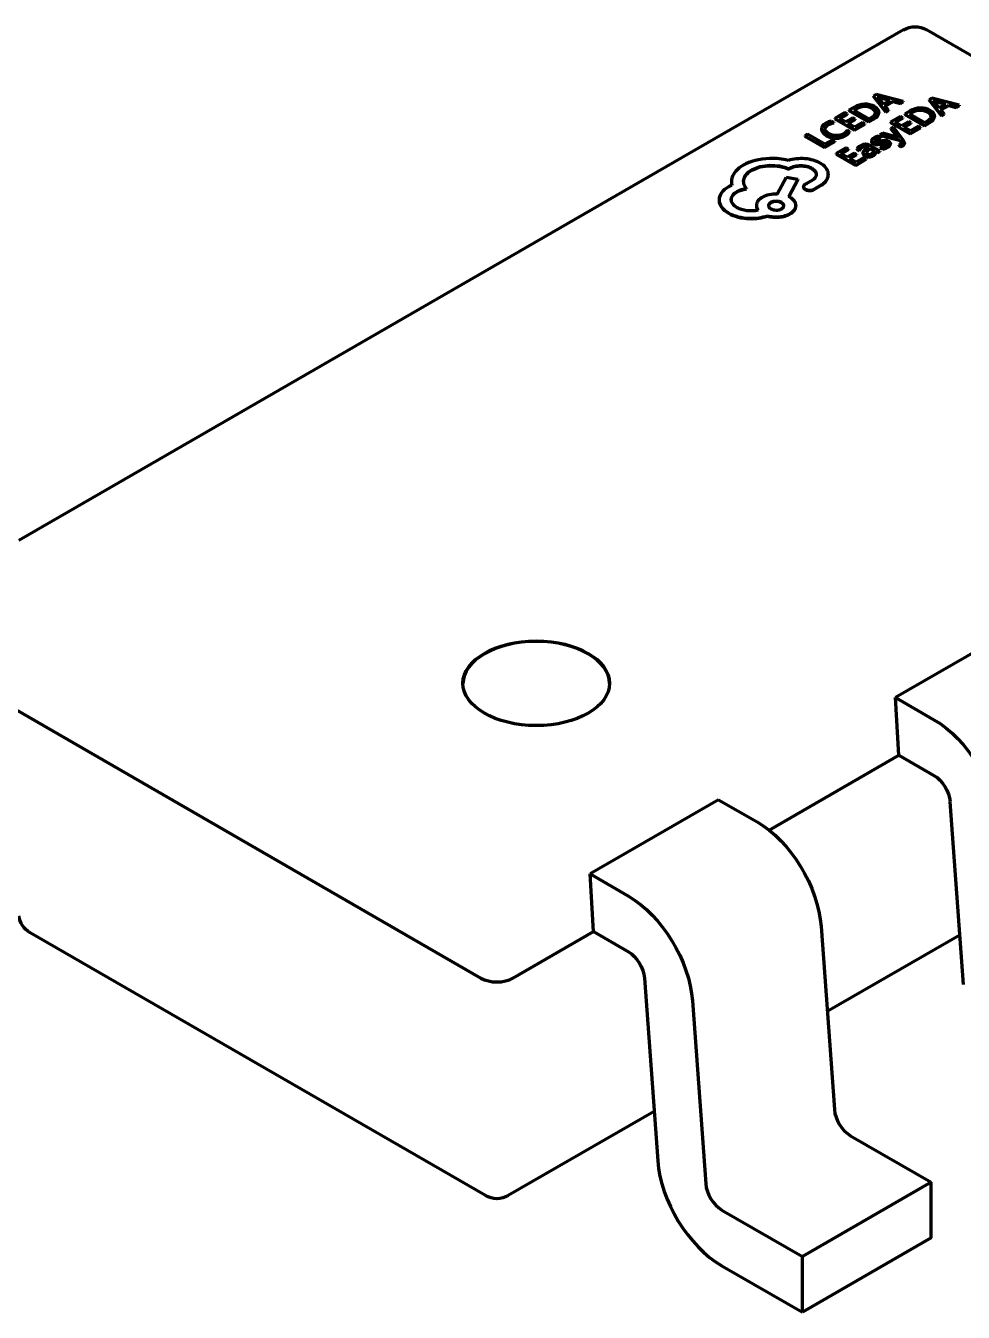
# Model space of a CAD drawing. Header units: millimetres. Extents: x 0 to 1189, y 0 to 841.
# Drawn here: x 659.383 to 661.444, y 238.013 to 240.842 of the extents above; entities that cross this region are included whole.
import ezdxf

# ---------------------------------------------------------------- set-up
doc = ezdxf.new("R2010")
doc.units = ezdxf.units.MM
doc.header["$LTSCALE"] = 0.75
doc.layers.add('Visible', color=7, linetype='Continuous', lineweight=70)

msp = doc.modelspace()

# ---------------------------------------------------------------- linework, layer by layer
at = {"layer": 'Visible', "extrusion": (0, 0.816497, 0.57735)}
for p, q in [((661.3129, 240.8329), (659.3678, 239.7099)), ((662.3888, 240.2406), (661.3629, 240.8329)), ((661.2526, 240.6905), (661.2467, 240.6871)), ((661.3122, 240.6751), (661.2526, 240.6905)), ((661.205, 240.6631), (661.1927, 240.656)), ((661.2467, 240.6871), (661.2734, 240.6527)), ((661.2467, 240.6871), (661.2467, 240.6863)), ((661.2467, 240.6863), (661.2734, 240.6519)), ((661.2551, 240.6856), (661.255, 240.6855)), ((661.2551, 240.6856), (661.2551, 240.6854)), ((661.2573, 240.6834), (661.2688, 240.6693)), ((661.2833, 240.6777), (661.2588, 240.6843)), ((661.2823, 240.6771), (661.2588, 240.6834)), ((661.2688, 240.6693), (661.2833, 240.6777)), ((661.2719, 240.6655), (661.2899, 240.6758)), ((661.2796, 240.6563), (661.2719, 240.6655)), ((661.2724, 240.6649), (661.2899, 240.675)), ((661.2899, 240.6758), (661.3061, 240.6716)), ((661.2899, 240.6758), (661.2899, 240.675)), ((661.2899, 240.675), (661.3061, 240.6708)), ((661.3061, 240.6716), (661.3122, 240.6751)), ((661.3061, 240.6708), (661.3122, 240.6743)), ((661.3061, 240.6716), (661.3061, 240.6708)), ((661.3122, 240.6751), (661.3122, 240.6743)), ((661.3751, 240.6822), (661.3692, 240.6788)), ((661.3692, 240.6788), (661.3959, 240.6444)), ((661.3692, 240.6788), (661.3692, 240.678)), ((661.3692, 240.678), (661.3959, 240.6436)), ((661.4347, 240.6668), (661.3751, 240.6822)), ((661.3776, 240.6773), (661.3775, 240.6772)), ((661.3776, 240.6773), (661.3776, 240.6771)), ((661.3798, 240.6751), (661.3913, 240.661)), ((661.4057, 240.6693), (661.3813, 240.6759)), ((661.4048, 240.6688), (661.3813, 240.6751)), ((661.3913, 240.661), (661.4057, 240.6693)), ((661.3944, 240.6572), (661.4123, 240.6675)), ((661.3948, 240.6566), (661.4123, 240.6667)), ((661.4123, 240.6675), (661.4285, 240.6633)), ((661.4123, 240.6675), (661.4123, 240.6667)), ((661.4123, 240.6667), (661.4285, 240.6624)), ((661.4285, 240.6633), (661.4347, 240.6668)), ((661.4285, 240.6624), (661.4347, 240.666)), ((661.4285, 240.6633), (661.4285, 240.6624)), ((661.4347, 240.6668), (661.4347, 240.666)), ((661.1836, 240.6507), (661.1614, 240.6379)), ((661.1614, 240.6379), (661.1614, 240.637)), ((661.1614, 240.6379), (661.2045, 240.613)), ((661.1614, 240.637), (661.2045, 240.6121)), ((661.1719, 240.6382), (661.1886, 240.6478)), ((661.1857, 240.6302), (661.1719, 240.6382)), ((661.1726, 240.6378), (661.1886, 240.647)), ((661.1886, 240.6478), (661.1836, 240.6507)), ((661.2012, 240.6391), (661.1857, 240.6302)), ((661.1886, 240.6478), (661.1886, 240.647)), ((661.1907, 240.6274), (661.2061, 240.6363)), ((661.1914, 240.627), (661.2061, 240.6355)), ((661.1927, 240.656), (661.2359, 240.6311)), ((661.1927, 240.656), (661.1927, 240.6551)), ((661.1927, 240.6551), (661.2359, 240.6302)), ((661.2061, 240.6363), (661.2012, 240.6391)), ((661.2098, 240.6601), (661.2033, 240.6563)), ((661.2033, 240.6563), (661.2365, 240.6371)), ((661.2098, 240.6593), (661.204, 240.6559)), ((661.2061, 240.6363), (661.2061, 240.6355)), ((661.2359, 240.6311), (661.2478, 240.6379)), ((661.2359, 240.6302), (661.2478, 240.6371)), ((661.2365, 240.6371), (661.2428, 240.6407)), ((661.2585, 240.6517), (661.2585, 240.6509)), ((661.2734, 240.6527), (661.2796, 240.6563)), ((661.2734, 240.6519), (661.2796, 240.6555)), ((661.2734, 240.6527), (661.2734, 240.6519)), ((661.2796, 240.6563), (661.2796, 240.6555)), ((661.3061, 240.6424), (661.2839, 240.6295)), ((661.2944, 240.6299), (661.311, 240.6395)), ((661.2951, 240.6295), (661.311, 240.6387)), ((661.311, 240.6395), (661.3061, 240.6424)), ((661.311, 240.6395), (661.311, 240.6387)), ((661.3275, 240.6547), (661.3152, 240.6476)), ((661.3152, 240.6476), (661.3584, 240.6227)), ((661.3152, 240.6476), (661.3152, 240.6468)), ((661.3152, 240.6468), (661.3584, 240.6219)), ((661.3323, 240.6518), (661.3257, 240.648)), ((661.3257, 240.648), (661.359, 240.6288)), ((661.3323, 240.6509), (661.3265, 240.6476)), ((661.3809, 240.6434), (661.3809, 240.6425)), ((661.402, 240.6479), (661.3944, 240.6572)), ((661.3959, 240.6444), (661.402, 240.6479)), ((661.3959, 240.6436), (661.402, 240.6471)), ((661.3959, 240.6444), (661.3959, 240.6436)), ((661.402, 240.6479), (661.402, 240.6471)), ((661.1323, 240.6147), (661.1323, 240.6139)), ((661.1596, 240.6289), (661.1538, 240.6323)), ((661.1596, 240.6289), (661.1596, 240.6281)), ((661.1941, 240.609), (661.1888, 240.6121)), ((661.2052, 240.619), (661.1907, 240.6274)), ((661.1941, 240.609), (661.1941, 240.6082)), ((661.2045, 240.613), (661.2277, 240.6263)), ((661.2045, 240.6121), (661.2277, 240.6255)), ((661.2045, 240.613), (661.2045, 240.6121)), ((661.2228, 240.6292), (661.2052, 240.619)), ((661.2277, 240.6263), (661.2228, 240.6292)), ((661.2277, 240.6263), (661.2277, 240.6255)), ((661.2359, 240.6311), (661.2359, 240.6302)), ((661.2668, 240.6055), (661.2608, 240.602)), ((661.298, 240.5967), (661.2668, 240.6055)), ((661.2839, 240.6295), (661.2839, 240.6287)), ((661.2839, 240.6295), (661.327, 240.6046)), ((661.2839, 240.6287), (661.327, 240.6038)), ((661.2904, 240.6191), (661.2848, 240.6158)), ((661.2848, 240.6158), (661.2848, 240.615)), ((661.2848, 240.6158), (661.2996, 240.5976)), ((661.2848, 240.615), (661.2996, 240.5968)), ((661.3118, 240.5905), (661.2904, 240.6191)), ((661.3082, 240.6219), (661.2944, 240.6299)), ((661.3236, 240.6308), (661.3082, 240.6219)), ((661.3131, 240.6191), (661.3286, 240.628)), ((661.3277, 240.6107), (661.3131, 240.6191)), ((661.3138, 240.6187), (661.3286, 240.6272)), ((661.3286, 240.628), (661.3236, 240.6308)), ((661.327, 240.6046), (661.3502, 240.618)), ((661.327, 240.6038), (661.3502, 240.6172)), ((661.3453, 240.6209), (661.3277, 240.6107)), ((661.3286, 240.628), (661.3286, 240.6272)), ((661.3502, 240.618), (661.3453, 240.6209)), ((661.3502, 240.618), (661.3502, 240.6172)), ((661.3584, 240.6227), (661.3702, 240.6296)), ((661.3584, 240.6219), (661.3702, 240.6288)), ((661.3584, 240.6227), (661.3584, 240.6219)), ((661.359, 240.6288), (661.3653, 240.6324)), ((661.1015, 240.6033), (661.0959, 240.6001)), ((661.0959, 240.6001), (661.0959, 240.5993)), ((661.0959, 240.6001), (661.1391, 240.5752)), ((661.0959, 240.5993), (661.1391, 240.5743)), ((661.1397, 240.5812), (661.1015, 240.6033)), ((661.1391, 240.5752), (661.1618, 240.5883)), ((661.1391, 240.5743), (661.1618, 240.5875)), ((661.1569, 240.5911), (661.1397, 240.5812)), ((661.1618, 240.5883), (661.1569, 240.5911)), ((661.1618, 240.5883), (661.1618, 240.5875)), ((661.2607, 240.5663), (661.2408, 240.5778)), ((661.2422, 240.5881), (661.2422, 240.5873)), ((661.2624, 240.5961), (661.2572, 240.5991)), ((661.2608, 240.602), (661.2608, 240.6012)), ((661.2608, 240.602), (661.3036, 240.5912)), ((661.2608, 240.6012), (661.3036, 240.5904)), ((661.2624, 240.5961), (661.2624, 240.5953)), ((661.2627, 240.5831), (661.2627, 240.5823)), ((661.2838, 240.5829), (661.2838, 240.5821)), ((661.3012, 240.5957), (661.298, 240.5967)), ((661.2996, 240.5976), (661.2996, 240.5968)), ((661.3014, 240.5957), (661.3012, 240.5957)), ((661.302, 240.5795), (661.302, 240.5787)), ((661.302, 240.5795), (661.3068, 240.5767)), ((661.302, 240.5787), (661.3068, 240.5759)), ((661.3036, 240.5912), (661.3036, 240.5904)), ((661.3036, 240.5912), (661.3069, 240.5866)), ((661.3036, 240.5904), (661.3069, 240.5858)), ((661.3146, 240.5841), (661.3146, 240.5832)), ((661.327, 240.6046), (661.327, 240.6038)), ((661.1391, 240.5752), (661.1391, 240.5743)), ((661.1866, 240.5734), (661.1644, 240.5606)), ((661.1644, 240.5606), (661.1644, 240.5597)), ((661.1644, 240.5606), (661.2075, 240.5356)), ((661.1644, 240.5597), (661.2075, 240.5348)), ((661.1749, 240.5609), (661.1916, 240.5705)), ((661.1887, 240.5529), (661.1749, 240.5609)), ((661.1756, 240.5605), (661.1916, 240.5697)), ((661.1916, 240.5705), (661.1866, 240.5734)), ((661.2041, 240.5618), (661.1887, 240.5529)), ((661.1916, 240.5705), (661.1916, 240.5697)), ((661.1937, 240.5501), (661.2091, 240.559)), ((661.2082, 240.5417), (661.1937, 240.5501)), ((661.1944, 240.5497), (661.2091, 240.5582)), ((661.2091, 240.559), (661.2041, 240.5618)), ((661.2075, 240.5356), (661.2307, 240.549)), ((661.2258, 240.5519), (661.2082, 240.5417)), ((661.2091, 240.559), (661.2091, 240.5582)), ((661.2103, 240.5703), (661.2155, 240.5673)), ((661.2103, 240.5703), (661.2103, 240.5695)), ((661.2103, 240.5695), (661.2155, 240.5665)), ((661.2155, 240.5673), (661.2155, 240.5665)), ((661.2234, 240.5622), (661.2234, 240.5613)), ((661.2307, 240.549), (661.2258, 240.5519)), ((661.2357, 240.5745), (661.2278, 240.5685)), ((661.2307, 240.549), (661.2307, 240.5482)), ((661.2398, 240.5721), (661.2335, 240.5674)), ((661.2398, 240.5713), (661.2335, 240.5666)), ((661.2427, 240.5704), (661.2398, 240.5721)), ((661.2398, 240.5721), (661.2398, 240.5713)), ((661.2427, 240.5696), (661.2398, 240.5713)), ((661.2503, 240.5659), (661.2505, 240.566)), ((661.2505, 240.566), (661.2553, 240.5632)), ((661.2505, 240.566), (661.2505, 240.5655)), ((661.2507, 240.565), (661.2553, 240.5624)), ((661.251, 240.5633), (661.251, 240.5625)), ((661.2553, 240.5632), (661.2607, 240.5663)), ((661.2553, 240.5624), (661.2607, 240.5655)), ((661.2553, 240.5632), (661.2553, 240.5624)), ((661.2607, 240.5663), (661.2607, 240.5655)), ((661.2613, 240.5744), (661.2613, 240.5736)), ((661.2613, 240.5744), (661.2669, 240.5712)), ((661.2613, 240.5736), (661.2669, 240.5704)), ((661.2669, 240.5712), (661.2669, 240.5704)), ((661.3068, 240.5767), (661.3068, 240.5759)), ((661.0604, 240.5274), (661.0628, 240.5288)), ((661.0604, 240.5266), (661.0628, 240.528)), ((661.0604, 240.5274), (661.0604, 240.5266)), ((661.2075, 240.5348), (661.2307, 240.5482)), ((661.2075, 240.5356), (661.2075, 240.5348)), ((660.9345, 240.4997), (660.9345, 240.4989)), ((661.0549, 240.5079), (661.0352, 240.4718)), ((661.0806, 240.504), (661.0549, 240.5079)), ((661.0604, 240.4661), (661.0806, 240.504)), ((661.0607, 240.4659), (661.0806, 240.5032)), ((661.0806, 240.504), (661.0806, 240.5032)), ((661.1125, 240.5022), (661.0987, 240.4943)), ((661.115, 240.482), (661.1331, 240.4925)), ((661.1331, 240.4925), (661.1331, 240.4917)), ((661.1472, 240.5151), (661.1472, 240.5143)), ((660.9674, 240.484), (660.9674, 240.4832)), ((661.0634, 240.4643), (661.0604, 240.4661)), ((661.0927, 240.4879), (661.0927, 240.4871)), ((661.115, 240.4812), (661.1331, 240.4917)), ((661.115, 240.482), (661.115, 240.4812)), ((660.9073, 240.4588), (660.9073, 240.458)), ((660.9892, 240.4468), (660.9892, 240.446)), ((661.0761, 240.4466), (661.0761, 240.4458)), ((661.0134, 240.4241), (661.0134, 240.4233)), ((661.578, 239.528), (661.2951, 239.3647)), ((661.3025, 239.2379), (661.2951, 239.3647)), ((661.2951, 239.3647), (661.3796, 239.3159)), ((659.3226, 239.3604), (660.3834, 238.748)), ((661.0172, 239.0732), (661.3025, 239.2379)), ((661.3025, 239.2379), (661.3796, 239.1934)), ((660.9062, 239.1401), (660.6234, 238.9768)), ((660.9062, 239.1401), (660.9906, 239.0914)), ((661.4148, 239.1358), (661.444, 238.7338)), ((660.6308, 238.8501), (660.6234, 238.9768)), ((660.6234, 238.9768), (660.7078, 238.9281)), ((661.1315, 238.861), (661.1607, 238.4589)), ((660.3937, 238.2696), (659.3925, 238.8476)), ((660.4539, 238.748), (660.6308, 238.8501)), ((660.6308, 238.8501), (660.7078, 238.8056)), ((661.4361, 238.8426), (661.1451, 238.6745)), ((660.743, 238.748), (660.7722, 238.3459)), ((660.8487, 238.6977), (660.8779, 238.2956)), ((660.7643, 238.4547), (660.4437, 238.2696)), ((661.1959, 238.4013), (661.3733, 238.2989)), ((661.3733, 238.2989), (661.0904, 238.1356)), ((661.3733, 238.1765), (661.3733, 238.2989)), ((660.9131, 238.238), (661.0904, 238.1356)), ((661.3733, 238.1765), (661.0904, 238.0132)), ((661.0904, 238.0132), (661.0904, 238.1356)), ((660.9131, 238.1155), (661.0904, 238.0132))]:
    msp.add_line(p, q, dxfattribs=at)
at = {"layer": 'Visible', "extrusion": (-2e-16, 1e-16, -1)}
for centre, start, end in [((-661.3379, 240.7896), 60, 120), ((-660.4187, 238.3129), 240, 300)]:
    msp.add_arc(centre, 0.05, start, end, dxfattribs=at)
at = {"layer": 'Visible', "extrusion": (-1e-16, 0, -1)}
msp.add_arc((-659.4175, 238.8909), 0.05, 300, 353.0942, dxfattribs=at)
at = {"layer": 'Visible'}
for centre, major_axis, ratio, start_param, end_param in [((661.9374, 237.8491), (-0.7184, 2.8148), 0.109901, -0.02302, 0.030845), ((661.9374, 237.8483), (-0.7184, 2.8148), 0.109901, -0.02302, 0.030845), ((661.1036, 239.7387), (0.1281, 0.9259), 0.177441, -0.072002, 0.032442), ((661.1036, 239.7379), (0.1281, 0.9259), 0.177441, -0.072002, 0.032442), ((653.4386, 239.5597), (7.8198, 1.0933), 0.034864, -0.007084, 0.04466), ((658.2172, 240.8332), (-3.0339, 0.1828), 0.047158, 3.070324, 3.14354), ((658.7549, 240.4842), (2.4963, 0.1672), 0.05128, -0.0049, 0.076361), ((658.7549, 240.4834), (2.4963, 0.1672), 0.05128, -0.000407, 0.076361), ((655.1449, 241.46), (-6.1134, 0.8097), 0.041368, 3.087819, 3.144499), ((655.1449, 241.4592), (-6.1134, 0.8097), 0.041368, 3.087819, 3.144499), ((662.0599, 237.8407), (-0.7184, 2.8148), 0.109901, -0.02302, 0.030845), ((662.0599, 237.8399), (-0.7184, 2.8148), 0.109901, -0.02302, 0.030845), ((661.226, 239.7304), (0.1281, 0.9259), 0.177441, -0.072002, 0.032442), ((661.226, 239.7296), (0.1281, 0.9259), 0.177441, -0.072002, 0.032442), ((658.3397, 240.8249), (-3.0339, 0.1828), 0.047158, 3.070324, 3.14354), ((658.8773, 240.4759), (2.4963, 0.1672), 0.05128, -0.0049, 0.076361), ((658.8773, 240.475), (2.4963, 0.1672), 0.05128, -0.000407, 0.076361), ((655.2674, 241.4517), (-6.1134, 0.8097), 0.041368, 3.087819, 3.144499), ((655.2674, 241.4509), (-6.1134, 0.8097), 0.041368, 3.087819, 3.144499), ((653.5611, 239.5514), (7.8198, 1.0933), 0.034864, -0.007084, 0.04466), ((661.1083, 240.3669), (0.0578, 0.2655), 0.308834, 0.143745, 0.273833), ((661.7285, 242.418), (0.5771, 1.8205), 0.148855, 3.108847, 3.185894), ((661.7285, 242.4172), (0.5771, 1.8205), 0.148855, 3.108847, 3.185894), ((661.31, 240.7066), (0.0639, 0.1234), 0.319084, 3.126988, 3.275741), ((661.31, 240.7058), (0.0639, 0.1234), 0.319084, 3.126988, 3.275741), ((661.4239, 240.6769), (0.1751, 0.0939), 0.094143, 3.286518, 3.494452), ((661.4239, 240.6761), (0.1751, 0.0939), 0.094143, 3.286518, 3.494452), ((661.1893, 240.5374), (0.0885, 0.0502), 0.149517, 0.238997, 0.516554), ((661.0659, 240.1782), (0.214, 0.4095), 0.171204, -0.007181, 0.081368), ((660.717, 240.6061), (-0.5668, 0.0232), 0.096093, 2.991007, 3.117389), ((660.717, 240.6053), (-0.5668, 0.0232), 0.096093, 2.991007, 3.117389), ((660.7727, 240.4934), (0.511, 0.0901), 0.084584, -0.043625, 0.100457), ((660.7727, 240.4926), (0.511, 0.0901), 0.084584, -0.043625, -0.014916), ((661.3106, 240.5892), (0.0115, 0.0115), 0.527034, 3.929093, 4.233463), ((661.3106, 240.5884), (0.0115, 0.0115), 0.527034, 3.929093, 4.233463), ((661.0302, 240.4977), (-0.0944, 0.0042), 0.554388, -1.417289, -0.714519), ((661.0117, 240.5062), (0.0861, 0.0072), 0.502352, 0.949916, 1.454979), ((661.4189, 240.5758), (0.1886, 0.0127), 0.104813, 3.132371, 3.296545), ((660.9814, 241.5819), (-0.2598, 1.0268), 0.135839, 3.111025, 3.180015), ((660.9814, 241.5811), (-0.2598, 1.0268), 0.135839, 3.111025, 3.180015), ((661.197, 240.7212), (-0.0435, 0.1618), 0.261584, 3.080338, 3.211311), ((660.94, 240.6211), (-0.3066, 0.0566), 0.109765, 3.013588, 3.170755), ((660.04, 240.7605), (-1.2109, 0.198), 0.062787, 3.064998, 3.183795), ((660.04, 240.7597), (-1.2109, 0.198), 0.062787, 3.064998, 3.15186), ((660.9277, 241.4258), (-0.3453, 0.8528), 0.187098, 3.104734, 3.167739), ((660.9277, 241.425), (-0.3453, 0.8528), 0.187098, 3.104734, 3.167739), ((661.0754, 240.4793), (-0.1408, 0.0239), 0.491604, -0.535735, -0.055752), ((661.0743, 240.5187), (-0.0729, 0.005), 0.537753, 2.54468, 3.215951), ((661.0743, 240.5178), (-0.0729, 0.005), 0.537753, 2.54468, 3.178467), ((660.987, 240.4559), (-0.0797, 0.0042), 0.553213, -0.705354, 0.029236), ((661.0317, 240.4461), (0.0431, 0.0004), 0.596631, 1.483077, 2.330884), ((660.9161, 240.6036), (-0.1232, 0.166), 0.666753, 2.660888, 2.930828), ((660.9161, 240.6028), (-0.1232, 0.166), 0.666753, 2.660888, 2.930828), ((660.5053, 239.396), (-0.1612, 0), 0.57735, 3.141593, 9.424778), ((660.5053, 239.3951), (0.1612, 0), 0.57735, 0.004385, 3.137207), ((660.4187, 238.7685), (0.05, 0), 0.580167, 3.929424, 5.495354), ((661.1959, 238.4421), (-0.025, 0.0433), 0.57735, 0.872665, 2.356194), ((660.9131, 238.2788), (-0.1, 0.1732), 0.57735, 0.872665, 2.356194), ((660.9131, 238.2788), (-0.025, 0.0433), 0.57735, 0.872665, 2.356194)]:
    msp.add_ellipse(centre, major_axis=major_axis, ratio=ratio, start_param=start_param, end_param=end_param, dxfattribs=at)
at = {"layer": 'Visible', "extrusion": (-3e-16, 2e-16, -1)}
msp.add_ellipse((660.57, 240.7059), major_axis=(-0.6194, 0.0915), ratio=0.121998, start_param=3.173048, end_param=3.2943, dxfattribs=at)
at = {"layer": 'Visible', "extrusion": (0, -3e-16, -1)}
msp.add_ellipse((660.6423, 241.7225), major_axis=(-0.5364, 1.1195), ratio=0.14791, start_param=3.130211, end_param=3.21592, dxfattribs=at)
at = {"layer": 'Visible', "extrusion": (-1e-16, -4e-16, -1)}
for centre, end_param in [((661.5967, 238.3244), 0.057567), ((661.5967, 238.3236), 0.054115)]:
    msp.add_ellipse(centre, major_axis=(-0.3708, 2.2523), ratio=0.070289, start_param=-0.026486, end_param=end_param, dxfattribs=at)
at = {"layer": 'Visible', "extrusion": (-2e-16, 0, -1)}
for centre, major_axis, ratio, start_param, end_param in [((661.2947, 240.5982), (0.0456, 0.0095), 0.193771, 2.927566, 3.250969), ((660.9677, 240.4716), (0.0293, 0.005), 0.413003, 3.981818, 4.775737), ((660.9677, 240.4708), (0.0293, 0.005), 0.413003, 3.981818, 4.775737)]:
    msp.add_ellipse(centre, major_axis=major_axis, ratio=ratio, start_param=start_param, end_param=end_param, dxfattribs=at)
at = {"layer": 'Visible', "extrusion": (-1e-16, -3e-16, -1)}
msp.add_ellipse((661.6199, 240.7317), major_axis=(0.3668, 0.1452), ratio=0.028433, start_param=2.925926, end_param=3.062174, dxfattribs=at)
at = {"layer": 'Visible', "extrusion": (-1e-16, -1e-16, -1)}
for centre, end_param in [((658.2299, 240.2131), 0.053034), ((658.2299, 240.2123), -0.003092)]:
    msp.add_ellipse(centre, major_axis=(3.0471, 0.3688), ratio=0.02264, start_param=-0.030142, end_param=end_param, dxfattribs=at)
at = {"layer": 'Visible', "extrusion": (-1e-16, -2e-16, -1)}
for centre, major_axis in [((661.3796, 239.1526), (-0.1, 0.1732)), ((661.3796, 239.1526), (-0.025, 0.0433)), ((660.9906, 238.9281), (-0.1, 0.1732)), ((660.7078, 238.7648), (-0.1, 0.1732)), ((660.7078, 238.7648), (-0.025, 0.0433))]:
    msp.add_ellipse(centre, major_axis=major_axis, ratio=0.57735, start_param=0.785398, end_param=2.268928, dxfattribs=at)
at = {"layer": 'Visible'}
for points in [[(661.2271, 240.6692), (661.2189, 240.6689), (661.2116, 240.6668), (661.205, 240.6631)], [(661.2489, 240.6641), (661.2425, 240.6678), (661.2352, 240.6695), (661.2271, 240.6692)], [(661.255, 240.6855), (661.2561, 240.6847), (661.2569, 240.6839), (661.2573, 240.6834)], [(661.3495, 240.6609), (661.3414, 240.6606), (661.3341, 240.6585), (661.3275, 240.6547)], [(661.3714, 240.6558), (661.365, 240.6595), (661.3577, 240.6612), (661.3495, 240.6609)], [(661.1418, 240.6274), (661.1354, 240.6237), (661.1322, 240.6194), (661.1323, 240.6146)], [(661.1323, 240.6146), (661.1324, 240.6097), (661.1359, 240.6053), (661.1428, 240.6013)], [(661.1323, 240.6138), (661.1324, 240.6089), (661.1359, 240.6045), (661.1428, 240.6005)], [(661.1399, 240.615), (661.1398, 240.6186), (661.1421, 240.6217), (661.1469, 240.6245)], [(661.1399, 240.615), (661.1401, 240.6182), (661.1424, 240.6211), (661.1469, 240.6237)], [(661.1484, 240.6049), (661.1429, 240.608), (661.1401, 240.6114), (661.1399, 240.615)], [(661.1469, 240.6245), (661.1506, 240.6267), (661.1548, 240.6281), (661.1596, 240.6289)], [(661.1469, 240.6237), (661.1506, 240.6258), (661.1548, 240.6273), (661.1596, 240.6281)], [(661.164, 240.5955), (661.1716, 240.5954), (661.1785, 240.5971), (661.1847, 240.6007)], [(661.218, 240.5781), (661.214, 240.5758), (661.2114, 240.5732), (661.2103, 240.5703)], [(661.2408, 240.5778), (661.233, 240.5823), (661.2254, 240.5824), (661.218, 240.5781)], [(661.2424, 240.5894), (661.2418, 240.5871), (661.2428, 240.5851), (661.2455, 240.5836)], [(661.2422, 240.5873), (661.2422, 240.5855), (661.2433, 240.584), (661.2455, 240.5827)], [(661.2485, 240.5957), (661.2451, 240.5937), (661.2431, 240.5916), (661.2424, 240.5894)], [(661.2492, 240.5897), (661.2496, 240.5908), (661.2506, 240.5919), (661.2524, 240.5929)], [(661.2492, 240.5889), (661.2496, 240.59), (661.2506, 240.591), (661.2524, 240.592)], [(661.2524, 240.5929), (661.2553, 240.5945), (661.2586, 240.5956), (661.2624, 240.5961)], [(661.2711, 240.584), (661.2728, 240.5841), (661.2742, 240.5838), (661.2754, 240.5831)], [(661.2155, 240.5673), (661.2161, 240.5705), (661.2182, 240.5731), (661.2219, 240.5753)], [(661.2155, 240.5665), (661.2161, 240.5696), (661.2182, 240.5723), (661.2219, 240.5744)], [(661.2278, 240.5685), (661.2219, 240.564), (661.2219, 240.5601), (661.2276, 240.5568)], [(661.2234, 240.5613), (661.2234, 240.5594), (661.2248, 240.5576), (661.2276, 240.556)], [(661.2335, 240.5674), (661.2314, 240.5657), (661.2302, 240.5644), (661.2302, 240.5633)], [(661.2335, 240.5666), (661.2316, 240.5651), (661.2305, 240.5638), (661.2303, 240.5628)], [(660.9791, 240.5247), (661.0012, 240.5375), (661.0365, 240.5384), (661.0604, 240.5274)], [(660.9791, 240.5239), (661.0012, 240.5367), (661.0365, 240.5375), (661.0604, 240.5266)], [(660.9355, 240.507), (660.934, 240.5019), (660.9343, 240.4967), (660.9355, 240.4914)], [(660.9345, 240.4989), (660.9345, 240.4964), (660.9348, 240.4939), (660.9354, 240.4914)]]:
    msp.add_open_spline(points, degree=3, dxfattribs=at)
at = {"layer": 'Visible', "extrusion": (-2.83057e-10, -1.02256e-09, -1)}
msp.add_open_spline([(661.2588, 240.6843), (661.258, 240.6845), (661.2568, 240.6849), (661.2551, 240.6856)], degree=3, dxfattribs=at)
at = {"layer": 'Visible', "extrusion": (-2.01726e-09, -4.74755e-09, -1)}
msp.add_open_spline([(661.2588, 240.6834), (661.2583, 240.6836), (661.2575, 240.6839), (661.2565, 240.6842)], degree=3, dxfattribs=at)
at = {"layer": 'Visible', "extrusion": (-5.36008e-09, -5.74171e-09, 1)}
msp.add_open_spline([(661.3775, 240.6772), (661.3786, 240.6763), (661.3793, 240.6756), (661.3798, 240.6751)], degree=3, dxfattribs=at)
at = {"layer": 'Visible', "extrusion": (-4.20406e-09, -1.18715e-08, -1)}
msp.add_open_spline([(661.3813, 240.6759), (661.3805, 240.6762), (661.3793, 240.6766), (661.3776, 240.6773)], degree=3, dxfattribs=at)
at = {"layer": 'Visible', "extrusion": (3.90973e-09, 9.77003e-09, -1)}
msp.add_open_spline([(661.3813, 240.6751), (661.3807, 240.6753), (661.38, 240.6755), (661.379, 240.6759)], degree=3, dxfattribs=at)
at = {"layer": 'Visible', "extrusion": (1.14127e-10, -1.01679e-10, -1)}
msp.add_open_spline([(661.1847, 240.6007), (661.1895, 240.6034), (661.1926, 240.6062), (661.1941, 240.609)], degree=3, dxfattribs=at)
at = {"layer": 'Visible', "extrusion": (6.73512e-11, -1.57797e-10, -1)}
msp.add_open_spline([(661.1847, 240.5998), (661.1895, 240.6026), (661.1926, 240.6054), (661.1941, 240.6082)], degree=3, dxfattribs=at)
at = {"layer": 'Visible', "extrusion": (-2.64439e-11, -3.25583e-10, -1)}
msp.add_open_spline([(661.1649, 240.6002), (661.159, 240.6003), (661.1535, 240.6019), (661.1484, 240.6049)], degree=3, dxfattribs=at)
at = {"layer": 'Visible', "extrusion": (-3.42734e-11, 3.13981e-10, -1)}
msp.add_open_spline([(661.164, 240.5947), (661.1716, 240.5945), (661.1785, 240.5963), (661.1847, 240.5998)], degree=3, dxfattribs=at)
at = {"layer": 'Visible', "extrusion": (-8.52933e-10, 1.76006e-09, 1)}
msp.add_open_spline([(661.2572, 240.5991), (661.254, 240.5984), (661.2511, 240.5972), (661.2485, 240.5957)], degree=3, dxfattribs=at)
at = {"layer": 'Visible', "extrusion": (-5.57625e-10, -2.95859e-09, -1)}
msp.add_open_spline([(661.2546, 240.5861), (661.2532, 240.586), (661.2518, 240.5863), (661.2506, 240.5871)], degree=3, dxfattribs=at)
at = {"layer": 'Visible', "extrusion": (-2.83955e-10, 1.19929e-09, 1)}
msp.add_open_spline([(661.2524, 240.592), (661.2553, 240.5937), (661.2586, 240.5948), (661.2624, 240.5953)], degree=3, dxfattribs=at)
at = {"layer": 'Visible', "extrusion": (-1.72076e-10, 5.15033e-10, -1)}
msp.add_open_spline([(661.2732, 240.5778), (661.27, 240.576), (661.2661, 240.5748), (661.2613, 240.5744)], degree=3, dxfattribs=at)
at = {"layer": 'Visible', "extrusion": (-3.07191e-10, 2.15462e-09, 1)}
msp.add_open_spline([(661.2627, 240.5831), (661.2666, 240.5841), (661.2694, 240.5847), (661.2711, 240.5848)], degree=3, dxfattribs=at)
at = {"layer": 'Visible', "extrusion": (1.13194e-09, -5.11086e-09, 1)}
msp.add_open_spline([(661.2627, 240.5823), (661.2666, 240.5833), (661.2694, 240.5839), (661.2711, 240.584)], degree=3, dxfattribs=at)
at = {"layer": 'Visible', "extrusion": (1.58327e-10, 1.59683e-09, 1)}
msp.add_open_spline([(661.2711, 240.5848), (661.2728, 240.5849), (661.2742, 240.5846), (661.2754, 240.5839)], degree=3, dxfattribs=at)
at = {"layer": 'Visible', "extrusion": (2.73752e-09, 2.65843e-09, -1)}
msp.add_open_spline([(661.2996, 240.5976), (661.3003, 240.5968), (661.3009, 240.5961), (661.3014, 240.5957)], degree=3, dxfattribs=at)
at = {"layer": 'Visible', "extrusion": (3.90671e-09, 2.56717e-09, 1)}
msp.add_open_spline([(661.2996, 240.5968), (661.2998, 240.5965), (661.3, 240.5962), (661.3003, 240.596)], degree=3, dxfattribs=at)
at = {"layer": 'Visible', "extrusion": (2.64174e-09, -6.7232e-09, -1)}
msp.add_open_spline([(661.3057, 240.5809), (661.3047, 240.5803), (661.3035, 240.5799), (661.302, 240.5795)], degree=3, dxfattribs=at)
at = {"layer": 'Visible', "extrusion": (2.36459e-10, 4.524e-13, -1)}
msp.add_open_spline([(661.3069, 240.5866), (661.3085, 240.5842), (661.3081, 240.5823), (661.3057, 240.5809)], degree=3, dxfattribs=at)
at = {"layer": 'Visible', "extrusion": (1.58418e-09, 1.26137e-09, -1)}
msp.add_open_spline([(661.3069, 240.5858), (661.3074, 240.585), (661.3077, 240.5842), (661.3078, 240.5836)], degree=3, dxfattribs=at)
at = {"layer": 'Visible', "extrusion": (-8.67104e-11, -5.79146e-11, -1)}
msp.add_open_spline([(661.3107, 240.5785), (661.3154, 240.5812), (661.3158, 240.5852), (661.3118, 240.5905)], degree=3, dxfattribs=at)
at = {"layer": 'Visible', "extrusion": (-4.15742e-10, 4.90314e-10, -1)}
msp.add_open_spline([(661.3107, 240.5777), (661.3133, 240.5791), (661.3146, 240.581), (661.3146, 240.5832)], degree=3, dxfattribs=at)
at = {"layer": 'Visible'}
for points, knots in [([(661.1294, 240.54), (661.1248, 240.5425), (661.1195, 240.5446), (661.1082, 240.5477), (661.1021, 240.5488), (661.0897, 240.5498), (661.0833, 240.5497), (661.0707, 240.5485), (661.0646, 240.5473), (661.0588, 240.5456)], [-0.007620275, -0.007620275, -0.007620275, -0.007620275, -0.005707766, -0.005707766, -0.003830208, -0.003830208, -0.001930775, -0.001930775, 0, 0, 0, 0]), ([(660.9674, 240.484), (660.9646, 240.4873), (660.9627, 240.4909), (660.9608, 240.4982), (660.9608, 240.5019), (660.9629, 240.509), (660.9648, 240.5125), (660.9706, 240.519), (660.9745, 240.5221), (660.9791, 240.5247)], [-0.007670638, -0.007670638, -0.007670638, -0.007670638, -0.005738782, -0.005738782, -0.003831474, -0.003831474, -0.001957827, -0.001957827, 0, 0, 0, 0]), ([(660.961, 240.4994), (660.9611, 240.5011), (660.9613, 240.5029), (660.9629, 240.5082), (660.9648, 240.5116), (660.9706, 240.5182), (660.9745, 240.5212), (660.9791, 240.5239)], [-0.004758954, -0.004758954, -0.004758954, -0.004758954, -0.003831474, -0.003831474, -0.001957827, -0.001957827, 0, 0, 0, 0]), ([(661.0628, 240.5288), (661.066, 240.5306), (661.0696, 240.532), (661.0779, 240.534), (661.0823, 240.5345), (661.0912, 240.5345), (661.0957, 240.534), (661.1039, 240.532), (661.1075, 240.5306), (661.1107, 240.5288)], [-0.005344836, -0.005344836, -0.005344836, -0.005344836, -0.004015578, -0.004015578, -0.002672418, -0.002672418, -0.001329258, -0.001329258, 0, 0, 0, 0]), ([(661.0628, 240.528), (661.066, 240.5298), (661.0696, 240.5312), (661.0779, 240.5332), (661.0823, 240.5337), (661.0912, 240.5337), (661.0957, 240.5332), (661.1039, 240.5312), (661.1075, 240.5298), (661.1107, 240.528)], [-0.005344836, -0.005344836, -0.005344836, -0.005344836, -0.004015578, -0.004015578, -0.002672418, -0.002672418, -0.001329258, -0.001329258, 0, 0, 0, 0]), ([(661.0966, 240.4934), (661.0953, 240.4927), (661.0944, 240.4918), (661.093, 240.4899), (661.0927, 240.4889), (661.0927, 240.4869), (661.093, 240.4858), (661.0944, 240.4839), (661.0953, 240.4831), (661.0966, 240.4824)], [-0.002121781, -0.002121781, -0.002121781, -0.002121781, -0.00159899, -0.00159899, -0.00106089, -0.00106089, -0.000522791, -0.000522791, 0, 0, 0, 0]), ([(660.9466, 240.4418), (660.9426, 240.4442), (660.9394, 240.4469), (660.935, 240.4529), (660.9339, 240.4562), (660.9339, 240.4629), (660.935, 240.4662), (660.9394, 240.4722), (660.9426, 240.475), (660.9466, 240.4773)], [-0.006848873, -0.006848873, -0.006848873, -0.006848873, -0.00515254, -0.00515254, -0.003424437, -0.003424437, -0.001696333, -0.001696333, 0, 0, 0, 0]), ([(660.9339, 240.4591), (660.934, 240.4623), (660.9351, 240.4655), (660.9394, 240.4714), (660.9426, 240.4741), (660.9466, 240.4764)], [-0.003353527, -0.003353527, -0.003353527, -0.003353527, -0.001696333, -0.001696333, 0, 0, 0, 0]), ([(661.0018, 240.4645), (660.9986, 240.4627), (660.996, 240.4606), (660.992, 240.456), (660.9906, 240.4537), (660.9891, 240.4487), (660.989, 240.4461), (660.9901, 240.441), (660.9913, 240.4385), (660.9932, 240.4362)], [-0.005310162, -0.005310162, -0.005310162, -0.005310162, -0.003966677, -0.003966677, -0.002665468, -0.002665468, -0.001334166, -0.001334166, 0, 0, 0, 0]), ([(661.0927, 240.4871), (661.0927, 240.486), (661.093, 240.485), (661.0944, 240.4831), (661.0953, 240.4823), (661.0966, 240.4816)], [-0.001060891, -0.001060891, -0.00106089, -0.00106089, -0.000522791, -0.000522791, 0, 0, 0, 0]), ([(660.9073, 240.4588), (660.9073, 240.4535), (660.9091, 240.4483), (660.9162, 240.4385), (660.9214, 240.4341), (660.9279, 240.4303)], [-0.005511202, -0.005511202, -0.005511202, -0.005511202, -0.002755291, -0.002755291, 0, 0, 0, 0]), ([(660.9073, 240.458), (660.9073, 240.4527), (660.9091, 240.4475), (660.9162, 240.4377), (660.9214, 240.4333), (660.9279, 240.4295)], [-0.005511202, -0.005511202, -0.005511202, -0.005511202, -0.002755291, -0.002755291, 0, 0, 0, 0]), ([(660.9892, 240.446), (660.9892, 240.4449), (660.9893, 240.4438), (660.9901, 240.4404), (660.9911, 240.4382), (660.9927, 240.4361)], [-0.001896574, -0.001896574, -0.001896574, -0.001896574, -0.001334166, -0.001334166, -0.000133195, -0.000133195, -0.000133195, -0.000133195]), ([(661.0208, 240.4524), (661.02, 240.4519), (661.0192, 240.4513), (661.018, 240.4502), (661.0174, 240.4496), (661.0163, 240.448), (661.016, 240.4469), (661.0159, 240.4458)], [-0.005330708, -0.005330708, -0.005330708, -0.005330708, -0.004976691, -0.004976691, -0.004630362, -0.004630362, -0.004066925, -0.004066925, -0.004066925, -0.004066925]), ([(661.0447, 240.4394), (661.0515, 240.4433), (661.0512, 240.4495), (661.0447, 240.4532), (661.038, 240.4571), (661.0272, 240.4569), (661.0208, 240.4532)], [0, 0, 0, 0, 1, 1, 1, 2, 2, 2, 2]), ([(661.0497, 240.4458), (661.0495, 240.4482), (661.0478, 240.4506), (661.0447, 240.4524), (661.038, 240.4563), (661.0272, 240.4561), (661.0208, 240.4524)], [0.521407, 0.521407, 0.521407, 0.521407, 1, 1, 1, 2, 2, 2, 2])]:
    msp.add_open_spline(points, degree=3, knots=knots, dxfattribs=at)
at = {"layer": 'Visible', "extrusion": (3.22145e-11, 5.57972e-11, -1)}
msp.add_open_spline([(661.2276, 240.5568), (661.2304, 240.5552), (661.2335, 240.5544), (661.2368, 240.5545)], degree=3, dxfattribs=at)
at = {"layer": 'Visible', "extrusion": (-3.8288e-10, -1.23453e-09, -1)}
msp.add_open_spline([(661.2276, 240.556), (661.2304, 240.5544), (661.2335, 240.5536), (661.2368, 240.5537)], degree=3, dxfattribs=at)
at = {"layer": 'Visible', "extrusion": (-6.36373e-10, -1.542e-09, -1)}
msp.add_open_spline([(661.2327, 240.5602), (661.2342, 240.5594), (661.2359, 240.559), (661.2378, 240.559)], degree=3, dxfattribs=at)
at = {"layer": 'Visible', "extrusion": (2.3584e-10, 4.86117e-10, -1)}
msp.add_open_spline([(661.2467, 240.5655), (661.2466, 240.5673), (661.2453, 240.569), (661.2427, 240.5704)], degree=3, dxfattribs=at)
at = {"layer": 'Visible', "extrusion": (-1.80743e-10, -1.94258e-10, -1)}
msp.add_open_spline([(661.2467, 240.5648), (661.2466, 240.5666), (661.2452, 240.5682), (661.2427, 240.5696)], degree=3, dxfattribs=at)
at = {"layer": 'Visible', "extrusion": (-1.28594e-10, -3.6727e-11, -1)}
msp.add_open_spline([(661.1107, 240.5288), (661.1137, 240.527), (661.1162, 240.525), (661.1196, 240.5205), (661.1205, 240.5181), (661.1209, 240.5133), (661.1203, 240.5109), (661.1175, 240.5063), (661.1153, 240.5041), (661.1125, 240.5022)], degree=3, knots=[-0.005097524, -0.005097524, -0.005097524, -0.005097524, -0.003796564, -0.003796564, -0.002542527, -0.002542527, -0.001295615, -0.001295615, 0, 0, 0, 0], dxfattribs=at)
at = {"layer": 'Visible', "extrusion": (-2.15586e-10, -1.68739e-10, -1)}
msp.add_open_spline([(661.1107, 240.528), (661.1137, 240.5262), (661.1162, 240.5241), (661.1196, 240.5196), (661.1205, 240.5173), (661.1207, 240.5147), (661.1207, 240.5146), (661.1207, 240.5145)], degree=3, knots=[-0.005097524, -0.005097524, -0.005097524, -0.005097524, -0.003796564, -0.003796564, -0.002542527, -0.002542527, -0.00247816, -0.00247816, -0.00247816, -0.00247816], dxfattribs=at)
at = {"layer": 'Visible', "extrusion": (-1.62038e-10, -1.2332e-10, -1)}
msp.add_open_spline([(661.1472, 240.5166), (661.1469, 240.5209), (661.1452, 240.5252), (661.1391, 240.5332), (661.1347, 240.5369), (661.1294, 240.54)], degree=3, knots=[-0.00454109, -0.00454109, -0.00454109, -0.00454109, -0.002270002, -0.002270002, 0, 0, 0, 0], dxfattribs=at)
at = {"layer": 'Visible', "extrusion": (-2.87241e-09, 6.58003e-09, -1)}
msp.add_open_spline([(661.0987, 240.4943), (661.0981, 240.4939), (661.0972, 240.4937), (661.0966, 240.4934)], degree=3, dxfattribs=at)
at = {"layer": 'Visible', "extrusion": (-1.77207e-09, 3.47054e-09, 1)}
msp.add_open_spline([(660.9355, 240.4914), (660.9328, 240.4902), (660.9303, 240.4891), (660.9279, 240.4877)], degree=3, dxfattribs=at)
at = {"layer": 'Visible', "extrusion": (-5.9034e-12, 2.88877e-11, -1)}
msp.add_open_spline([(661.0634, 240.4289), (661.0674, 240.4312), (661.0706, 240.4339), (661.075, 240.44), (661.0761, 240.4433), (661.0761, 240.4499), (661.075, 240.4532), (661.0706, 240.4593), (661.0674, 240.462), (661.0634, 240.4643)], degree=3, knots=[-0.006848873, -0.006848873, -0.006848873, -0.006848873, -0.00515254, -0.00515254, -0.003424437, -0.003424437, -0.001696333, -0.001696333, 0, 0, 0, 0], dxfattribs=at)
at = {"layer": 'Visible', "extrusion": (5.62959e-11, 5.17923e-10, -1)}
msp.add_open_spline([(661.0966, 240.4824), (661.0978, 240.4817), (661.0992, 240.4812), (661.1023, 240.4804), (661.104, 240.4802), (661.1073, 240.4801), (661.109, 240.4803), (661.1122, 240.4809), (661.1137, 240.4814), (661.115, 240.482)], degree=3, knots=[-0.002030044, -0.002030044, -0.002030044, -0.002030044, -0.001516953, -0.001516953, -0.001013528, -0.001013528, -0.000511833, -0.000511833, 0, 0, 0, 0], dxfattribs=at)
at = {"layer": 'Visible', "extrusion": (-6.5838e-12, -1.81622e-10, -1)}
msp.add_open_spline([(661.0966, 240.4816), (661.0978, 240.4809), (661.0992, 240.4803), (661.1023, 240.4796), (661.104, 240.4794), (661.1073, 240.4793), (661.109, 240.4795), (661.1122, 240.4801), (661.1137, 240.4806), (661.115, 240.4812)], degree=3, knots=[-0.002030044, -0.002030044, -0.002030044, -0.002030044, -0.001516953, -0.001516953, -0.001013528, -0.001013528, -0.000511833, -0.000511833, 0, 0, 0, 0], dxfattribs=at)
at = {"layer": 'Visible', "extrusion": (-4.69882e-11, -2.86279e-10, -1)}
msp.add_open_spline([(660.9932, 240.4362), (660.9892, 240.4353), (660.9851, 240.4348), (660.9766, 240.4344), (660.9724, 240.4346), (660.9642, 240.4356), (660.9604, 240.4364), (660.953, 240.4386), (660.9496, 240.4401), (660.9466, 240.4418)], degree=3, knots=[-0.005048554, -0.005048554, -0.005048554, -0.005048554, -0.003775222, -0.003775222, -0.002506154, -0.002506154, -0.001274952, -0.001274952, 0, 0, 0, 0], dxfattribs=at)
at = {"layer": 'Visible', "extrusion": (-4.7436e-12, -1.00597e-11, -1)}
msp.add_open_spline([(661.0208, 240.4532), (661.02, 240.4527), (661.0192, 240.4522), (661.018, 240.451), (661.0174, 240.4504), (661.0162, 240.4486), (661.0158, 240.4473), (661.0159, 240.4448), (661.0163, 240.4436), (661.018, 240.4413), (661.0193, 240.4403), (661.0224, 240.4385), (661.0242, 240.4378), (661.0282, 240.4368), (661.0303, 240.4365), (661.0346, 240.4365), (661.0368, 240.4367), (661.04, 240.4374), (661.041, 240.4377), (661.043, 240.4385), (661.0439, 240.4389), (661.0447, 240.4394)], degree=3, knots=[-0.005330708, -0.005330708, -0.005330708, -0.005330708, -0.004976691, -0.004976691, -0.004630362, -0.004630362, -0.003963988, -0.003963988, -0.003322089, -0.003322089, -0.002665354, -0.002665354, -0.002008619, -0.002008619, -0.001366719, -0.001366719, -0.000700346, -0.000700346, -0.000354016, -0.000354016, 0, 0, 0, 0], dxfattribs=at)
at = {"layer": 'Visible', "extrusion": (-3.56049e-11, 3.18582e-11, -1)}
msp.add_open_spline([(661.0634, 240.4281), (661.0674, 240.4304), (661.0706, 240.4331), (661.075, 240.4392), (661.0761, 240.4425), (661.0761, 240.4458)], degree=3, knots=[-0.006848873, -0.006848873, -0.006848873, -0.006848873, -0.00515254, -0.00515254, -0.003424437, -0.003424437, -0.003424437, -0.003424437], dxfattribs=at)
at = {"layer": 'Visible', "extrusion": (-1.05278e-11, 4.03451e-11, -1)}
msp.add_open_spline([(660.9279, 240.4303), (660.934, 240.4268), (660.9412, 240.424), (660.957, 240.4199), (660.9655, 240.4187), (660.9742, 240.4185)], degree=3, knots=[-0.005196384, -0.005196384, -0.005196384, -0.005196384, -0.002597592, -0.002597592, 0, 0, 0, 0], dxfattribs=at)
at = {"layer": 'Visible', "extrusion": (-1.28004e-11, 2.6683e-11, -1)}
msp.add_open_spline([(660.9279, 240.4295), (660.934, 240.426), (660.9412, 240.4231), (660.957, 240.4191), (660.9655, 240.4179), (660.9742, 240.4177)], degree=3, knots=[-0.005196384, -0.005196384, -0.005196384, -0.005196384, -0.002597592, -0.002597592, 0, 0, 0, 0], dxfattribs=at)
at = {"layer": 'Visible', "extrusion": (-2.33563e-11, -1.7311e-11, -1)}
msp.add_open_spline([(661.0134, 240.4241), (661.0175, 240.4229), (661.0218, 240.4221), (661.0307, 240.4214), (661.0352, 240.4214), (661.044, 240.4222), (661.0483, 240.4231), (661.0564, 240.4254), (661.0602, 240.427), (661.0634, 240.4289)], degree=3, knots=[-0.005437297, -0.005437297, -0.005437297, -0.005437297, -0.004076188, -0.004076188, -0.002731773, -0.002731773, -0.001389531, -0.001389531, 0, 0, 0, 0], dxfattribs=at)
at = {"layer": 'Visible', "extrusion": (8.9742e-12, 2.5041e-11, -1)}
msp.add_open_spline([(661.0134, 240.4233), (661.0175, 240.4221), (661.0218, 240.4213), (661.0307, 240.4206), (661.0352, 240.4206), (661.044, 240.4214), (661.0483, 240.4222), (661.0564, 240.4246), (661.0602, 240.4262), (661.0634, 240.4281)], degree=3, knots=[-0.005437297, -0.005437297, -0.005437297, -0.005437297, -0.004076188, -0.004076188, -0.002731773, -0.002731773, -0.001389531, -0.001389531, 0, 0, 0, 0], dxfattribs=at)

doc.saveas('drawing.dxf')
